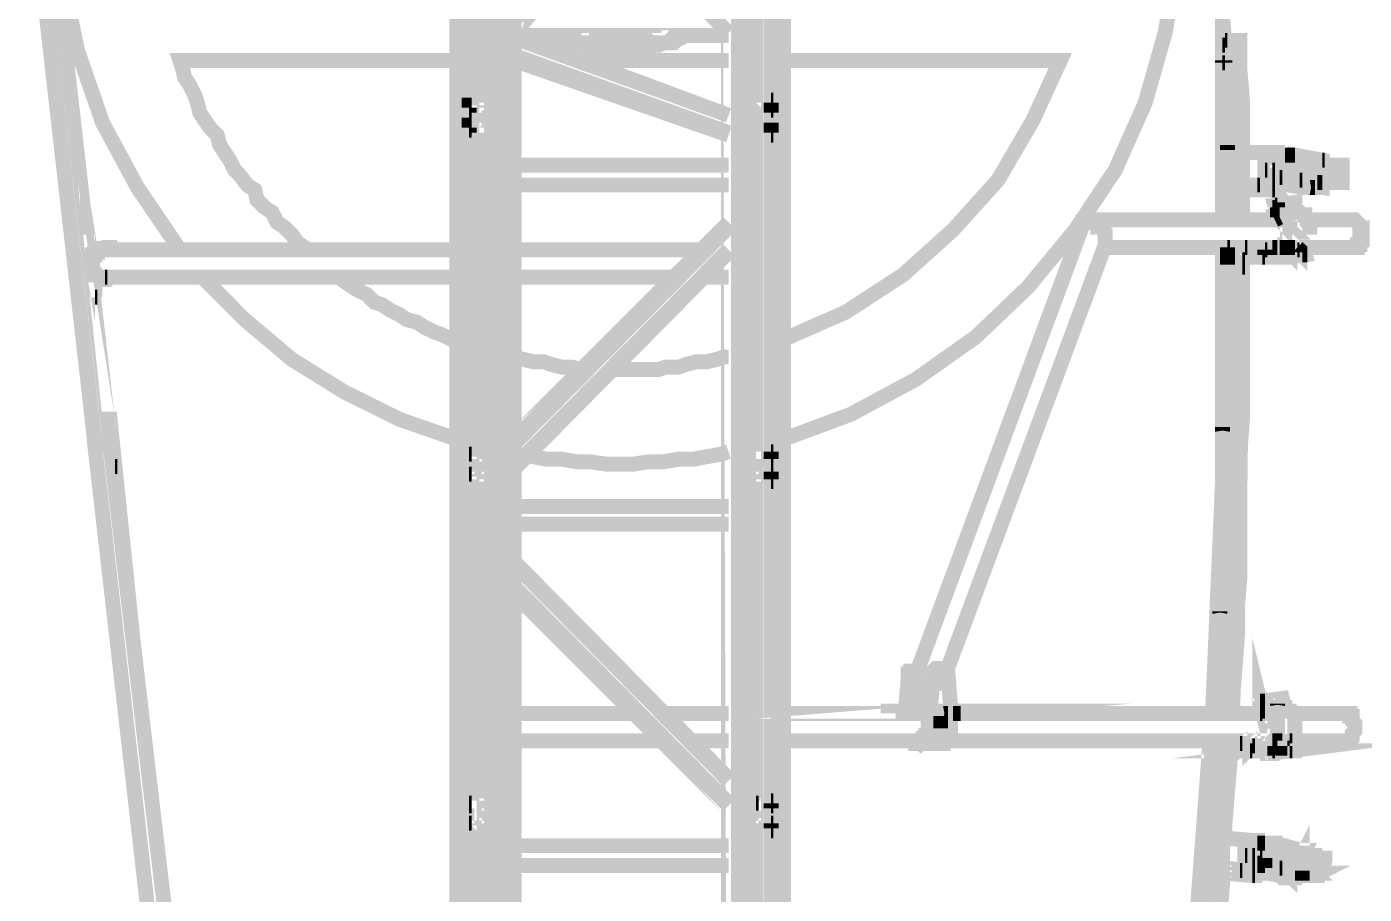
# Model space of a CAD drawing. Extents: x 0.1 to 11.6, y 0.3 to 16.2.
# Drawn here: x 3.844 to 4.738, y 11.471 to 12.051 of the extents above; entities that cross this region are included whole.
import ezdxf

# ---------------------------------------------------------------- set-up
doc = ezdxf.new("R2010")
doc.units = 0
doc.header["$MEASUREMENT"] = 0

msp = doc.modelspace()

# ---------------------------------------------------------------- linework, layer by layer
at = {"color": 0, "const_width": 0.01}
for points in [[(4.13167, 12.49), (4.13336, 12.49), (4.13336, 12.4883), (4.13336, 12.49), (4.13167, 12.49), (4.13167, 9.40831), (4.13336, 9.40831), (4.13336, 12.4883), (4.15332, 12.4717), (4.13336, 12.4883), (4.34668, 12.4883), (4.33003, 12.4717), (4.34668, 12.4883), (4.34831, 12.49), (4.34999, 12.49)], [(4.16, 12.465), (4.16, 12.4633), (4.16, 9.40831), (4.31999, 9.40831), (4.32167, 9.40831), (4.32335, 9.40831), (4.34668, 9.40831), (4.34831, 9.40831), (4.34999, 9.40831), (4.34999, 12.49), (4.34831, 12.49), (4.34668, 12.4883), (4.34668, 9.40831)], [(4.32335, 12.465), (4.32835, 12.47), (4.32335, 12.465), (4.31999, 12.465), (4.16, 12.465), (4.15831, 12.465), (4.15332, 12.47), (4.15831, 12.465), (4.15831, 9.40831), (4.13336, 9.40831)], [(4.31999, 9.40831), (4.31999, 12.4633), (4.16, 12.4633), (4.16, 9.41), (4.31999, 9.41), (4.31999, 12.4633), (4.31999, 12.465)], [(4.16, 12.4633), (4.16, 9.41)], [(4.16168, 12.4633), (4.16168, 9.41)], [(4.16835, 12.4633), (4.16835, 9.41)], [(4.16997, 12.4633), (4.16997, 9.41)], [(4.31999, 12.4633), (4.32167, 12.4633), (4.32167, 12.465), (4.32335, 12.465), (4.32335, 9.40831)], [(4.31999, 9.41), (4.31999, 12.4633)], [(4.31999, 9.41), (4.31999, 12.4633)], [(4.15001, 9.42333), (4.15001, 9.42503), (4.15001, 9.42665), (4.15001, 9.42833), (4.15001, 9.43001), (4.15001, 9.43164), (4.15001, 9.43332), (4.15001, 9.435), (4.15001, 12.445), (4.15001, 12.4467), (4.15001, 12.4483), (4.15001, 12.45), (4.15001, 12.4517), (4.15001, 12.4533), (4.15001, 12.455), (4.15001, 12.4567)], [(4.34169, 9.42333), (4.34169, 9.42503), (4.34169, 9.42665), (4.34169, 9.42833), (4.34169, 9.43001), (4.34169, 9.43164), (4.34169, 9.43332), (4.34169, 9.435), (4.34169, 12.445), (4.34169, 12.4467), (4.34169, 12.4483), (4.34169, 12.45), (4.34169, 12.4517), (4.34169, 12.4533), (4.34169, 12.455), (4.34169, 12.4567)], [(4.14165, 12.445), (4.14165, 9.435)], [(4.33165, 12.445), (4.33165, 9.435)], [(4.64333, 12.0384), (4.64333, 12.0367), (4.64333, 12.015), (4.64333, 11.995), (4.64333, 11.975), (4.64333, 11.9533), (4.64333, 11.9333), (4.64333, 11.9217), (4.64333, 11.9333), (4.64333, 11.955), (4.64333, 11.9767), (4.64333, 11.9967), (4.64333, 12.0167), (4.64333, 12.0384), (4.64333, 12.0167), (4.64333, 11.9967), (4.64333, 11.9767), (4.64333, 11.955), (4.64501, 11.9333), (4.64501, 11.9217), (4.64501, 11.935), (4.64333, 11.955), (4.64333, 11.9767), (4.64333, 11.9967), (4.64333, 12.0167), (4.64333, 12.0384), (4.64333, 12.0583), (4.64501, 12.0384), (4.64501, 12.0167), (4.64501, 11.9967), (4.64665, 11.9767), (4.64665, 11.9717), (4.64665, 11.955), (4.64665, 11.94)], [(4.34999, 11.775), (4.39501, 11.7917), (4.43832, 11.815), (4.47835, 11.8433), (4.51335, 11.8767), (4.54497, 11.915), (4.57167, 11.955), (4.59169, 12), (4.60499, 12.0467), (4.61333, 12.095)], [(3.86833, 12.0833), (3.87831, 12.035), (3.89501, 11.9867), (3.91835, 11.9434), (3.94667, 11.9017)], [(4.18332, 12.0633), (4.18332, 12.0617), (4.29833, 12.0617), (4.31332, 12.0467), (4.29833, 12.0617), (4.29833, 12.0633)], [(4.16997, 12.0433), (4.31332, 11.9916), (4.16997, 12.045), (4.31332, 12.045)], [(4.285, 12.045), (4.28331, 12.045), (4.28168, 12.0433), (4.27832, 12.0417), (4.27669, 12.04), (4.27333, 12.04), (4.27001, 12.04), (4.26665, 12.0384), (4.26335, 12.0384), (4.25999, 12.0367), (4.25667, 12.0367), (4.25331, 12.035), (4.25, 12.035), (4.24669, 12.035), (4.24501, 12.035), (4.24333, 12.035), (4.24001, 12.035), (4.23665, 12.035), (4.23335, 12.035), (4.23167, 12.035), (4.22835, 12.035), (4.22667, 12.0367), (4.22331, 12.0367), (4.22, 12.0367), (4.21832, 12.0384), (4.215, 12.0384), (4.21332, 12.04), (4.21001, 12.04), (4.20833, 12.04), (4.20503, 12.04), (4.20335, 12.0417), (4.19997, 12.0433), (4.19667, 12.045)], [(4.215, 12.045), (4.215, 12.0433), (4.215, 12.0417), (4.21669, 12.0417), (4.21832, 12.0417), (4.21832, 12.0433), (4.22, 12.0433), (4.22, 12.045)], [(4.26335, 12.045), (4.26167, 12.0433), (4.26335, 12.0433), (4.26335, 12.0417), (4.26497, 12.0417), (4.26665, 12.0417), (4.26665, 12.0433), (4.26665, 12.045)], [(4.64665, 11.9367), (4.64665, 11.935), (4.64665, 11.9217), (4.64665, 11.9383), (4.64665, 11.9583), (4.64665, 11.98), (4.64501, 12.0017), (4.64501, 12.0217), (4.64501, 12.0417), (4.64665, 12.0417), (4.64665, 12.0217), (4.64665, 12.0017), (4.64833, 11.98), (4.64833, 11.9583), (4.64833, 11.9383), (4.64833, 11.9217)], [(4.65668, 11.9217), (4.65668, 11.9383), (4.65668, 11.96), (4.65668, 11.98), (4.65668, 12.0017), (4.655, 12.0217), (4.655, 12.0417), (4.64501, 12.0417), (4.64501, 12.0217), (4.64501, 12.0017), (4.64665, 11.98), (4.64665, 11.9583), (4.64665, 11.9383), (4.64665, 11.9217), (4.64665, 11.9383), (4.64665, 11.9583), (4.64665, 11.98), (4.64501, 12.0017), (4.64501, 12.0217), (4.64501, 12.0417), (4.64501, 12.0384)], [(4.64501, 12.0417), (4.64665, 12.0417)], [(4.64333, 12.0384), (4.64501, 12.0384)], [(4.03168, 11.9017), (4.03, 11.9033), (4.02501, 11.9067), (4.02165, 11.9117), (4.01665, 11.9167), (4.01167, 11.92), (4.00836, 11.9267), (4.00331, 11.93), (3.99832, 11.935), (3.99669, 11.9417), (3.99164, 11.945), (3.98665, 11.9517), (3.98335, 11.955), (3.97999, 11.9616), (3.97667, 11.9667), (3.97331, 11.9717), (3.97168, 11.9783), (3.96669, 11.9833), (3.96332, 11.9883), (3.96001, 11.9933), (3.95833, 12), (3.95665, 12.005), (3.95335, 12.0117), (3.94997, 12.0167), (3.94835, 12.0233), (3.94667, 12.0283), (4.13167, 12.0283)], [(4.31332, 11.98), (4.16997, 12.0317)], [(4.16997, 12.03), (4.31332, 11.9783), (4.16997, 12.0283), (4.31332, 11.9783)], [(4.21001, 12.0283), (4.31332, 12.0283)], [(4.34999, 12.0283), (4.535, 12.0283), (4.51665, 11.9883), (4.49333, 11.9483), (4.46332, 11.915), (4.43001, 11.885), (4.39165, 11.86), (4.34999, 11.8417)], [(4.64333, 12.0267), (4.64333, 12.0283)], [(4.64333, 12.0267), (4.64501, 12.0267)], [(4.14165, 11.9783), (4.13997, 11.9783), (4.13997, 11.98), (4.13835, 11.98), (4.13835, 11.9817), (4.13835, 11.9983), (4.13835, 12), (4.13997, 12), (4.13997, 12.0017), (4.14165, 12.0017)], [(4.14165, 12), (4.13997, 12), (4.13997, 11.9983), (4.13997, 11.995), (4.13997, 11.9933), (4.14165, 11.9933)], [(4.14165, 11.9983), (4.13997, 11.9983), (4.13997, 11.9967)], [(4.15001, 11.9783), (4.15169, 11.9783), (4.15169, 11.98), (4.15332, 11.98), (4.15332, 11.9817), (4.15332, 11.9983), (4.15332, 12), (4.15169, 12), (4.15169, 12.0017), (4.15001, 12.0017)], [(4.15001, 11.9933), (4.15169, 11.9933), (4.15169, 11.995), (4.15169, 11.9983), (4.15169, 12), (4.15001, 12)], [(4.15001, 11.995), (4.15169, 11.995), (4.15169, 11.9967), (4.15169, 11.9983), (4.15001, 11.9983)], [(4.33165, 12.0017), (4.33003, 12.0017), (4.33003, 12), (4.32835, 12), (4.32835, 11.9983), (4.32835, 11.9817), (4.32835, 11.98), (4.33003, 11.98), (4.33003, 11.9783), (4.33165, 11.9783)], [(4.33165, 12), (4.33003, 11.9983), (4.33003, 11.995), (4.33165, 11.9933)], [(4.33165, 11.9983), (4.33003, 11.9967), (4.33003, 11.995), (4.33165, 11.995)], [(4.34169, 11.9783), (4.34332, 11.98), (4.345, 11.9817), (4.345, 11.9983), (4.34332, 12), (4.34169, 12.0017)], [(4.34169, 12.0017), (4.34332, 12.0017)], [(4.34169, 12), (4.34169, 11.9983), (4.34169, 11.995), (4.34169, 11.9933)], [(4.34169, 11.9967), (4.34169, 11.9983)], [(4.13997, 11.995), (4.14165, 11.995)], [(4.34169, 11.995), (4.34332, 11.995)], [(4.34169, 11.995), (4.34332, 11.995)], [(4.14165, 11.9867), (4.13997, 11.985), (4.13997, 11.9817), (4.13997, 11.98), (4.14165, 11.98)], [(4.14165, 11.985), (4.13997, 11.985), (4.13997, 11.9833)], [(4.13997, 11.9817), (4.14165, 11.9817)], [(4.15001, 11.98), (4.15169, 11.98), (4.15169, 11.9817), (4.15169, 11.985), (4.15001, 11.9867)], [(4.15001, 11.9817), (4.15169, 11.9817), (4.15169, 11.9833), (4.15169, 11.985), (4.15001, 11.985)], [(4.33165, 11.9867), (4.33165, 11.985), (4.33003, 11.985), (4.33003, 11.9817), (4.33165, 11.98)], [(4.33165, 11.985), (4.33165, 11.9833), (4.33003, 11.9833), (4.33003, 11.9817), (4.33165, 11.9817)], [(4.34169, 11.98), (4.34169, 11.9817), (4.34169, 11.985), (4.34169, 11.9867)], [(4.34169, 11.9833), (4.34169, 11.985)], [(4.34169, 11.9817), (4.34332, 11.9817)], [(4.34169, 11.9817), (4.34332, 11.9817)], [(4.34169, 11.9817), (4.34332, 11.9817)], [(4.34169, 11.9783), (4.34332, 11.9783)], [(4.64665, 11.9683), (4.64665, 11.97), (4.64665, 11.9717)], [(3.90001, 11.9017), (3.90001, 11.9033), (3.89833, 11.9033), (3.89665, 11.9033), (3.88835, 11.9017), (3.88667, 11.9017), (3.88667, 11.9033), (3.88499, 11.9134), (3.88499, 11.9117)], [(4.68164, 11.9567), (4.68332, 11.9567), (4.685, 11.9567), (4.685, 11.9583), (4.68668, 11.9583), (4.68832, 11.9583), (4.69, 11.9583), (4.69168, 11.9583), (4.69336, 11.9583), (4.69499, 11.9583), (4.69667, 11.9583), (4.69835, 11.9583), (4.69997, 11.9583), (4.70167, 11.9583), (4.70335, 11.9583), (4.70167, 11.9583), (4.69997, 11.9583), (4.69835, 11.9583), (4.69667, 11.9583), (4.69499, 11.9583), (4.69336, 11.9583), (4.69168, 11.9583), (4.69, 11.9583), (4.68832, 11.9583), (4.68668, 11.9583), (4.685, 11.9583), (4.68332, 11.9583), (4.68332, 11.9567), (4.68164, 11.9567), (4.68164, 11.95), (4.68164, 11.9517), (4.68164, 11.9616), (4.68001, 11.9616), (4.68001, 11.9633), (4.68001, 11.965), (4.68001, 11.9667), (4.67833, 11.9667), (4.67665, 11.9667), (4.65668, 11.9667)], [(4.68001, 11.9616), (4.685, 11.9616), (4.685, 11.965), (4.68001, 11.965)], [(4.685, 11.965), (4.68668, 11.965), (4.68832, 11.965), (4.69, 11.965), (4.69168, 11.965)], [(4.70833, 11.9583), (4.69168, 11.9616), (4.69, 11.9616), (4.68832, 11.9616), (4.68668, 11.9616), (4.685, 11.9616)], [(4.71001, 11.9616), (4.71001, 11.9583), (4.71001, 11.9616), (4.69168, 11.965), (4.69168, 11.9616)], [(4.71001, 11.9616), (4.71164, 11.9616)], [(4.31332, 11.9583), (4.16997, 11.9583)], [(4.67165, 11.955), (4.67333, 11.955)], [(4.67165, 11.955), (4.67165, 11.9533), (4.67333, 11.9533), (4.67503, 11.9533), (4.67665, 11.9533), (4.67665, 11.955)], [(4.67665, 11.955), (4.67833, 11.955)], [(4.69336, 11.9583), (4.68668, 11.96), (4.685, 11.96), (4.68332, 11.96), (4.68164, 11.96)], [(4.69336, 11.9483), (4.69499, 11.9483), (4.69667, 11.9483), (4.69835, 11.9483), (4.69997, 11.9483), (4.70167, 11.9483), (4.70335, 11.9483), (4.70503, 11.9483), (4.70665, 11.9483), (4.70833, 11.9483), (4.71001, 11.9483), (4.71164, 11.9483), (4.71332, 11.9483), (4.715, 11.9483), (4.71669, 11.9483), (4.71832, 11.9483), (4.72, 11.9483), (4.72168, 11.9483), (4.72331, 11.9483), (4.72331, 11.9467), (4.72168, 11.9467), (4.72331, 11.9467), (4.72331, 11.9483), (4.72331, 11.9567), (4.72331, 11.9583), (4.72168, 11.9583), (4.72, 11.9583), (4.71832, 11.9583), (4.71669, 11.9583), (4.715, 11.9583), (4.71332, 11.9583), (4.71164, 11.9583), (4.71001, 11.9583), (4.70833, 11.9583), (4.70665, 11.9583), (4.70503, 11.9583), (4.70335, 11.9583), (4.70503, 11.9583), (4.70665, 11.9583), (4.70833, 11.9583), (4.71001, 11.9583), (4.71164, 11.9583), (4.71332, 11.9583), (4.715, 11.9583), (4.71669, 11.9583), (4.71832, 11.9583), (4.72, 11.9583), (4.72168, 11.9583), (4.72331, 11.9583), (4.72331, 11.9567)], [(4.31332, 11.945), (4.16997, 11.945)], [(4.68164, 11.9517), (4.68164, 11.95), (4.68001, 11.95), (4.68001, 11.9483), (4.68001, 11.9467), (4.68001, 11.945), (4.67833, 11.945), (4.67665, 11.945), (4.65668, 11.945), (4.67665, 11.945), (4.67833, 11.945), (4.68001, 11.945), (4.68001, 11.9467), (4.68001, 11.9483), (4.68001, 11.95), (4.68164, 11.95)], [(4.66667, 11.945), (4.68332, 11.945), (4.685, 11.945), (4.68668, 11.945), (4.69667, 11.9434), (4.69835, 11.9434), (4.69997, 11.9434), (4.70167, 11.9434), (4.70335, 11.9434), (4.70503, 11.9434), (4.70665, 11.9434), (4.70833, 11.9434), (4.71001, 11.9434), (4.71001, 11.945), (4.71001, 11.9467), (4.69168, 11.95)], [(4.66667, 11.945), (4.66835, 11.945)], [(4.66667, 11.945), (4.66835, 11.945)], [(4.67665, 11.945), (4.67833, 11.945)], [(4.68001, 11.9467), (4.685, 11.9467), (4.685, 11.95), (4.68001, 11.95)], [(4.68164, 11.95), (4.68332, 11.95)], [(4.685, 11.95), (4.68668, 11.95), (4.68832, 11.95), (4.69, 11.95), (4.69168, 11.95), (4.69168, 11.9467)], [(4.685, 11.9467), (4.68668, 11.9467), (4.68832, 11.9467), (4.69, 11.9467), (4.69168, 11.9467), (4.71001, 11.9434), (4.71001, 11.9467), (4.71001, 11.9483)], [(4.69168, 11.9483), (4.69336, 11.9483), (4.69336, 11.95), (4.69499, 11.95), (4.69667, 11.95), (4.69835, 11.95), (4.69997, 11.95), (4.70167, 11.95), (4.70335, 11.95), (4.72331, 11.9483)], [(4.69499, 11.9483), (4.69667, 11.9483)], [(4.71669, 11.9467), (4.71832, 11.9467), (4.72, 11.9467), (4.71832, 11.9467), (4.71832, 11.9483), (4.71669, 11.9483), (4.715, 11.9483), (4.71332, 11.9483), (4.71164, 11.9483), (4.71001, 11.9483), (4.70833, 11.9483), (4.70665, 11.9483), (4.70503, 11.9483), (4.70335, 11.9483), (4.70167, 11.9483), (4.69997, 11.9483), (4.69835, 11.9483), (4.69667, 11.9483), (4.69499, 11.9483)], [(4.71001, 11.9467), (4.70833, 11.9467), (4.70665, 11.9467)], [(4.67665, 11.9417), (4.67833, 11.9417)], [(4.67665, 11.9217), (4.67833, 11.9217), (4.67833, 11.9233), (4.67833, 11.925), (4.67665, 11.93), (4.67833, 11.925), (4.68001, 11.925), (4.67833, 11.9316), (4.67665, 11.93)], [(4.56332, 11.9033), (4.68164, 11.9033), (4.68332, 11.8967), (4.685, 11.8967), (4.68668, 11.8967), (4.685, 11.9033), (4.685, 11.905), (4.68668, 11.905), (4.68668, 11.9067), (4.68832, 11.9067), (4.68832, 11.9083), (4.68832, 11.91), (4.68832, 11.9117), (4.68832, 11.9134), (4.69, 11.9134), (4.68832, 11.915), (4.68832, 11.9167), (4.68832, 11.9183), (4.68668, 11.92), (4.68668, 11.9217), (4.685, 11.9217), (4.685, 11.9233), (4.68332, 11.9233), (4.68164, 11.925), (4.68001, 11.925), (4.68001, 11.9267), (4.67833, 11.9316), (4.69168, 11.9333), (4.69168, 11.9283)], [(4.67665, 11.93), (4.67833, 11.93)], [(4.67833, 11.9316), (4.68001, 11.9316)], [(4.68001, 11.93), (4.68001, 11.9283), (4.68164, 11.9283)], [(4.69336, 11.9267), (4.69168, 11.9267), (4.69168, 11.9283), (4.68001, 11.9267)], [(4.68001, 11.9283), (4.68164, 11.9283)], [(4.70167, 11.9117), (4.70167, 11.9134), (4.70167, 11.915), (4.70167, 11.9167), (4.70167, 11.9183), (4.69997, 11.92), (4.69997, 11.9217), (4.69835, 11.9233), (4.69835, 11.925), (4.69667, 11.925), (4.69499, 11.9267), (4.69336, 11.9267), (4.68001, 11.925)], [(4.31332, 11.9183), (4.16997, 11.775)], [(4.31332, 11.9167), (4.16997, 11.7717)], [(4.45833, 11.6183), (4.565, 11.905), (4.565, 11.9067), (4.565, 11.9083), (4.565, 11.91), (4.565, 11.9117), (4.565, 11.9134), (4.56332, 11.915), (4.56332, 11.9167), (4.56168, 11.9167), (4.56, 11.9167), (4.56, 11.9183), (4.55832, 11.92), (4.55664, 11.92), (4.55501, 11.9217), (4.55333, 11.9217), (4.55165, 11.9217), (4.55165, 11.92), (4.55003, 11.92), (4.55003, 11.9183), (4.435, 11.6083)], [(4.55003, 11.9183), (4.55003, 11.92), (4.55165, 11.92), (4.55165, 11.9217), (4.55333, 11.9217), (4.55501, 11.9217), (4.55664, 11.92), (4.55832, 11.92), (4.56, 11.9183), (4.56, 11.9167), (4.56168, 11.9167), (4.56332, 11.9167), (4.56332, 11.915), (4.565, 11.9134), (4.565, 11.9117), (4.565, 11.91), (4.565, 11.9083), (4.565, 11.9067), (4.565, 11.905)], [(4.68332, 11.9217), (4.55501, 11.9217)], [(4.67503, 11.9217), (4.67665, 11.9233), (4.67833, 11.9233), (4.67833, 11.925)], [(4.67833, 11.9217), (4.68164, 11.9233)], [(4.68832, 11.915), (4.68832, 11.9167), (4.68668, 11.9167), (4.68668, 11.9183), (4.685, 11.92), (4.685, 11.9217), (4.68332, 11.9217), (4.68332, 11.9233), (4.68164, 11.9233), (4.68001, 11.9233), (4.68001, 11.925)], [(4.69667, 11.9033), (4.72999, 11.9033), (4.73167, 11.9033), (4.73335, 11.9033), (4.73335, 11.905), (4.73503, 11.905), (4.73503, 11.9067), (4.73503, 11.9083), (4.73665, 11.9083), (4.73665, 11.91), (4.73665, 11.9117), (4.73665, 11.9134), (4.73665, 11.915), (4.73665, 11.9167), (4.73503, 11.9167), (4.73503, 11.9183), (4.73335, 11.92), (4.73167, 11.9217), (4.72999, 11.9217), (4.69997, 11.9217)], [(3.88499, 11.9033), (3.88667, 11.9017), (3.88835, 11.9017), (3.89665, 11.9017)], [(4.13167, 11.9017), (3.89665, 11.9017), (3.89501, 11.9017), (3.89333, 11.9017), (3.89165, 11.9017), (3.89165, 11.9), (3.88997, 11.9), (3.88997, 11.8983), (3.88835, 11.8983), (3.88835, 11.8967), (3.88835, 11.895), (3.88667, 11.895), (3.88667, 11.8933), (3.88667, 11.8917), (3.88667, 11.89), (3.88835, 11.89), (3.88835, 11.8883), (3.88997, 11.8867), (3.88997, 11.885), (3.89165, 11.885), (3.89333, 11.8834), (3.89501, 11.8834), (3.89665, 11.8834)], [(3.89665, 11.9017), (3.89501, 11.9017), (3.89333, 11.9017), (3.89165, 11.9017), (3.89165, 11.9), (3.88997, 11.9), (3.88997, 11.8983), (3.88835, 11.8983), (3.88835, 11.8967), (3.88835, 11.895), (3.88667, 11.895), (3.88667, 11.8933), (3.88667, 11.8917), (3.88667, 11.89), (3.88835, 11.89), (3.88835, 11.8883), (3.88997, 11.8867), (3.88997, 11.885), (3.89165, 11.885), (3.89333, 11.8834), (3.89501, 11.8834), (3.89665, 11.8834), (4.13167, 11.8834)], [(4.29497, 11.9017), (4.16997, 11.9017)], [(4.31332, 11.9017), (4.16997, 11.7567)], [(4.31332, 11.9), (4.16997, 11.755)], [(4.64333, 11.8917), (4.64333, 11.9033), (4.64333, 11.7467), (4.63667, 11.5917), (4.64333, 11.7467), (4.64501, 11.9033), (4.64501, 11.8917)], [(4.64165, 11.5917), (4.64165, 11.605), (4.64333, 11.6267), (4.64333, 11.6483), (4.64333, 11.6683), (4.64333, 11.69), (4.64501, 11.71), (4.64501, 11.73), (4.64665, 11.7517), (4.64665, 11.7717), (4.64665, 11.7917), (4.64833, 11.815), (4.64833, 11.835), (4.64833, 11.855), (4.64833, 11.8767), (4.64833, 11.8967), (4.64833, 11.9033)], [(4.64665, 11.9033), (4.64833, 11.9033)], [(4.64665, 11.895), (4.64665, 11.8967), (4.64665, 11.9033)], [(4.64665, 11.9), (4.64665, 11.8917)], [(4.65668, 11.9033), (4.65668, 11.8967), (4.65668, 11.8767), (4.65668, 11.855), (4.65668, 11.835), (4.65668, 11.8133), (4.65668, 11.7917), (4.655, 11.7717), (4.655, 11.7517), (4.655, 11.73), (4.655, 11.71), (4.655, 11.69), (4.65332, 11.6683), (4.65332, 11.6467), (4.65169, 11.6267), (4.65001, 11.605), (4.65001, 11.5917), (4.65001, 11.6017), (4.65169, 11.6217), (4.65332, 11.6433), (4.65332, 11.6634), (4.655, 11.6833), (4.655, 11.705), (4.655, 11.725), (4.655, 11.7467), (4.655, 11.7667), (4.65668, 11.7884), (4.65668, 11.8083), (4.65668, 11.83), (4.65668, 11.85), (4.65668, 11.8717), (4.65668, 11.8917)], [(4.65831, 11.9033), (4.66, 11.9033)], [(4.65831, 11.9033), (4.66, 11.9033)], [(4.65831, 11.9033), (4.66, 11.9033)], [(4.65831, 11.9033), (4.66, 11.9033)], [(4.66667, 11.9033), (4.66667, 11.9017), (4.66667, 11.9033), (4.66499, 11.9033), (4.66499, 11.9017)], [(4.67333, 11.9), (4.67333, 11.9017), (4.67165, 11.9017), (4.66997, 11.9017), (4.66997, 11.9)], [(4.67165, 11.9), (4.67165, 11.9017), (4.67165, 11.9), (4.67165, 11.8983)], [(4.67165, 11.9017), (4.67333, 11.9017)], [(4.67165, 11.9017), (4.67333, 11.9017)], [(4.67665, 11.9033), (4.67833, 11.9033), (4.68001, 11.9033)], [(4.68332, 11.9033), (4.685, 11.8967), (4.68332, 11.9033), (4.68164, 11.9033)], [(4.68164, 11.9033), (4.68332, 11.9033)], [(4.68332, 11.9033), (4.685, 11.9033)], [(4.69168, 11.9033), (4.685, 11.9033)], [(4.68832, 11.9017), (4.68832, 11.9), (4.68668, 11.9017)], [(4.68668, 11.8967), (4.69835, 11.8983), (4.69667, 11.9033)], [(4.69336, 11.9033), (4.69499, 11.9017), (4.69499, 11.9)], [(4.69336, 11.9017), (4.69499, 11.9017)], [(4.65001, 11.5917), (4.655, 11.7433), (4.65668, 11.895)], [(4.655, 11.5917), (4.65001, 11.5917), (4.65001, 11.6017), (4.65169, 11.6217), (4.65332, 11.6433), (4.65332, 11.6634), (4.655, 11.6833), (4.655, 11.705), (4.655, 11.725), (4.655, 11.7467), (4.655, 11.7667), (4.65668, 11.7884), (4.65668, 11.8083), (4.65668, 11.83), (4.65668, 11.85), (4.65668, 11.87), (4.65668, 11.89)], [(4.65668, 11.895), (4.65831, 11.895)], [(4.65668, 11.89), (4.65831, 11.89)], [(4.66997, 11.8967), (4.67165, 11.8967)], [(4.68332, 11.8967), (4.69667, 11.8983), (4.685, 11.8967), (4.69835, 11.8983)], [(4.69667, 11.8983), (4.69835, 11.8983)], [(4.69667, 11.8983), (4.69835, 11.8983)], [(4.69835, 11.8983), (4.69997, 11.8983)], [(3.89665, 11.8834), (3.88997, 11.8817), (3.88835, 11.8817), (3.88835, 11.88)], [(3.88997, 11.87), (3.88997, 11.88), (3.88997, 11.8817), (3.89665, 11.8817), (3.89833, 11.8817), (3.90001, 11.8834)], [(3.89665, 11.8834), (3.89833, 11.8834)], [(3.96164, 11.8834), (3.99001, 11.855), (4.02165, 11.8283), (4.05664, 11.8066), (4.09332, 11.7884), (4.13167, 11.775)], [(4.05501, 11.8834), (4.05501, 11.8817), (4.06, 11.8783), (4.065, 11.875), (4.07167, 11.8717), (4.07667, 11.8666), (4.08165, 11.865), (4.08664, 11.8617), (4.09332, 11.8583), (4.09831, 11.855), (4.10499, 11.8533), (4.11003, 11.85), (4.11664, 11.8467), (4.12169, 11.845), (4.12831, 11.8417), (4.13167, 11.8417)], [(4.16997, 11.8834), (4.27501, 11.8834)], [(4.29665, 11.8834), (4.31332, 11.8834)], [(3.88997, 11.87), (3.89165, 11.87)], [(4.16997, 11.83), (4.17665, 11.8283), (4.18332, 11.8267), (4.19, 11.8267), (4.19499, 11.825), (4.20167, 11.8233), (4.20833, 11.8233), (4.215, 11.8217)], [(4.23335, 11.8217), (4.24164, 11.8217), (4.24669, 11.8217), (4.25331, 11.8217), (4.25999, 11.8217), (4.26665, 11.8217), (4.27165, 11.8233), (4.28, 11.8233), (4.285, 11.825), (4.29167, 11.8267), (4.29833, 11.8267), (4.30501, 11.8283), (4.31, 11.83), (4.31332, 11.83)], [(4.14165, 11.7667), (4.13997, 11.7667), (4.13835, 11.7667), (4.13835, 11.765), (4.13835, 11.7483), (4.13835, 11.7467), (4.13997, 11.7467), (4.14165, 11.7467)], [(4.14165, 11.7667), (4.13997, 11.7667), (4.13997, 11.765), (4.13997, 11.7633), (4.13997, 11.7617), (4.14165, 11.7617), (4.13997, 11.7617), (4.13997, 11.7633)], [(4.13997, 11.765), (4.14165, 11.765)], [(4.14165, 11.765), (4.13997, 11.765)], [(4.15001, 11.7467), (4.15169, 11.7467), (4.15332, 11.7467), (4.15332, 11.7483), (4.15332, 11.765), (4.15332, 11.7667), (4.15169, 11.7667), (4.15001, 11.7667)], [(4.15001, 11.765), (4.15169, 11.765), (4.15169, 11.7633), (4.15169, 11.7617), (4.15001, 11.7617), (4.15169, 11.7617), (4.15169, 11.7633), (4.15169, 11.765), (4.15169, 11.7667), (4.15001, 11.7667)], [(4.17833, 11.765), (4.18332, 11.7633), (4.19168, 11.7617), (4.20167, 11.7617), (4.21164, 11.76), (4.22, 11.76), (4.23167, 11.7584), (4.24164, 11.7584), (4.25, 11.7584), (4.25999, 11.76), (4.27001, 11.76), (4.28, 11.7617), (4.28999, 11.7617), (4.29833, 11.7633), (4.30832, 11.765), (4.31332, 11.7667)], [(4.33165, 11.7667), (4.33003, 11.7667), (4.33003, 11.765), (4.33003, 11.7633), (4.33003, 11.7617), (4.33165, 11.7617), (4.33003, 11.7633), (4.33003, 11.765), (4.33165, 11.765)], [(4.33165, 11.7667), (4.33003, 11.7667), (4.32835, 11.7667), (4.32835, 11.765), (4.32835, 11.7483), (4.32835, 11.7467), (4.33003, 11.7467), (4.33165, 11.7467)], [(4.34169, 11.7467), (4.34332, 11.7467), (4.34332, 11.7483), (4.345, 11.7483), (4.345, 11.765), (4.345, 11.7667), (4.34332, 11.7667), (4.34169, 11.7667)], [(4.34169, 11.7667), (4.34169, 11.765), (4.34169, 11.7633), (4.34169, 11.7617), (4.34169, 11.7633)], [(4.34169, 11.7667), (4.34332, 11.7667)], [(4.34169, 11.765), (4.34332, 11.765)], [(3.90332, 11.7567), (3.905, 11.7567)], [(4.34169, 11.7617), (4.34332, 11.7617)], [(4.14165, 11.7533), (4.13997, 11.7533), (4.13997, 11.7517), (4.13997, 11.75), (4.13997, 11.7483), (4.14165, 11.7483), (4.13997, 11.7483), (4.13997, 11.75)], [(4.13997, 11.7517), (4.14165, 11.7517)], [(4.14165, 11.7517), (4.13997, 11.7517)], [(4.15001, 11.7517), (4.15169, 11.7517), (4.15169, 11.75), (4.15169, 11.7483), (4.15001, 11.7483), (4.15169, 11.7483), (4.15169, 11.75), (4.15169, 11.7517), (4.15169, 11.7533), (4.15001, 11.7533)], [(4.33165, 11.7533), (4.33003, 11.7533), (4.33003, 11.7517), (4.33003, 11.75), (4.33003, 11.7483), (4.33165, 11.7483), (4.33003, 11.7483), (4.33003, 11.75), (4.33003, 11.7517), (4.33165, 11.7517)], [(4.34169, 11.75), (4.34169, 11.7483), (4.34169, 11.75), (4.34169, 11.7517), (4.34169, 11.7533)], [(4.34169, 11.7517), (4.34332, 11.7517)], [(4.34169, 11.7483), (4.34332, 11.7483)], [(4.34169, 11.7467), (4.34332, 11.7467)], [(4.31332, 11.73), (4.16997, 11.73)], [(4.31332, 11.7183), (4.16997, 11.7183)], [(4.16997, 11.6934), (4.31332, 11.5483)], [(4.16997, 11.6917), (4.31332, 11.5467)], [(4.16997, 11.6767), (4.31332, 11.5317)], [(4.16997, 11.6733), (4.31332, 11.53)], [(4.66667, 11.5917), (4.66835, 11.5933), (4.66835, 11.6), (4.66997, 11.5933), (4.66835, 11.5917), (4.67503, 11.5917), (4.46832, 11.5917)], [(4.43164, 11.5967), (4.435, 11.615), (4.435, 11.6166), (4.435, 11.6183), (4.43668, 11.6183), (4.43668, 11.62), (4.43832, 11.62), (4.44, 11.6217), (4.43832, 11.62), (4.43668, 11.62), (4.435, 11.62), (4.435, 11.6183), (4.43332, 11.6183), (4.43332, 11.6166), (4.43332, 11.615)], [(4.45503, 11.6217), (4.45335, 11.6217), (4.45167, 11.6217), (4.44997, 11.62), (4.44997, 11.6183), (4.44835, 11.6183), (4.44835, 11.6166), (4.44997, 11.6166)], [(4.46164, 11.5933), (4.46164, 11.5967), (4.46001, 11.6166), (4.45833, 11.6166), (4.45833, 11.6183), (4.45833, 11.62), (4.45665, 11.62), (4.45665, 11.6217), (4.45503, 11.6217), (4.45335, 11.6217), (4.45167, 11.62), (4.44997, 11.6183), (4.44997, 11.6166), (4.44835, 11.5967)], [(4.435, 11.615), (4.43332, 11.615), (4.43164, 11.595)], [(4.44835, 11.6166), (4.44667, 11.5967)], [(4.45335, 11.6183), (4.45503, 11.6183), (4.45503, 11.6166), (4.45503, 11.615), (4.45503, 11.6133), (4.45503, 11.6117), (4.45335, 11.6117)], [(4.44667, 11.6), (4.44667, 11.6017), (4.44499, 11.6017), (4.44336, 11.6017), (4.44336, 11.6033), (4.44168, 11.6033), (4.44, 11.605), (4.43832, 11.605), (4.43668, 11.605), (4.435, 11.605), (4.435, 11.6067), (4.435, 11.6083), (4.435, 11.61), (4.43668, 11.61), (4.43832, 11.61), (4.44, 11.61), (4.44168, 11.61), (4.44336, 11.61), (4.44499, 11.6083), (4.44667, 11.6083)], [(4.44667, 11.6017), (4.44499, 11.6017), (4.44499, 11.6033), (4.44336, 11.6033), (4.44168, 11.6033), (4.44168, 11.605), (4.44, 11.605), (4.43832, 11.605), (4.43668, 11.605), (4.43668, 11.6067), (4.435, 11.6067), (4.435, 11.6083), (4.435, 11.61), (4.43668, 11.61), (4.43832, 11.61), (4.44, 11.61), (4.44168, 11.61), (4.44336, 11.61), (4.44336, 11.6083), (4.44499, 11.6083), (4.44667, 11.6083), (4.44667, 11.6067)], [(4.45833, 11.5933), (4.44835, 11.5933), (4.44835, 11.5967), (4.44667, 11.5967), (4.44667, 11.5933), (4.43164, 11.5933), (4.43164, 11.5967), (4.43164, 11.595), (4.43164, 11.5933), (4.41997, 11.5933), (4.41997, 11.5917)], [(4.66835, 11.6), (4.66997, 11.6)], [(4.66835, 11.6), (4.66997, 11.6), (4.66997, 11.5933), (4.67165, 11.5933), (4.67333, 11.5933), (4.67503, 11.5917), (4.67665, 11.5917), (4.67665, 11.59), (4.67833, 11.59), (4.67833, 11.5883), (4.67833, 11.5866), (4.68001, 11.5866), (4.68001, 11.585), (4.68001, 11.5833), (4.68001, 11.5817)], [(4.67503, 11.5733), (4.67503, 11.5717), (4.67665, 11.5667), (4.67503, 11.5717), (4.67665, 11.5733), (4.67833, 11.5733), (4.67833, 11.575), (4.68001, 11.5767), (4.68001, 11.5783), (4.68001, 11.58), (4.68001, 11.5817), (4.68001, 11.5833), (4.68001, 11.585), (4.68001, 11.5866), (4.68001, 11.5883), (4.67833, 11.59), (4.67833, 11.5917), (4.67665, 11.5917), (4.67665, 11.5933), (4.67503, 11.5933), (4.67333, 11.5933), (4.67165, 11.5933), (4.66997, 11.6), (4.68332, 11.6017), (4.685, 11.595)], [(4.66997, 11.6), (4.67165, 11.6)], [(4.685, 11.5933), (4.685, 11.595), (4.67165, 11.5933)], [(4.25, 11.5917), (4.16997, 11.5917)], [(4.31332, 11.5917), (4.27001, 11.5917)], [(4.43832, 11.5917), (4.45833, 11.5933), (4.44835, 11.5933), (4.44835, 11.5917), (4.44667, 11.5917), (4.44667, 11.59), (4.44667, 11.5817), (4.44667, 11.58), (4.44667, 11.5783), (4.44667, 11.5767), (4.44499, 11.5767), (4.44499, 11.575), (4.44336, 11.575), (4.44336, 11.5733), (4.44168, 11.5717), (4.44, 11.5733)], [(4.45665, 11.59), (4.45665, 11.5917), (4.46669, 11.5917), (4.46669, 11.5933), (4.465, 11.5933), (4.45833, 11.5933), (4.45833, 11.5917), (4.44835, 11.5917), (4.34999, 11.5917)], [(4.43832, 11.5733), (4.43832, 11.5717), (4.44, 11.5717), (4.44168, 11.5717), (4.44336, 11.5717), (4.44336, 11.5733), (4.44499, 11.5733), (4.44499, 11.575), (4.44667, 11.575), (4.44667, 11.5767), (4.44667, 11.5783), (4.44835, 11.58), (4.44835, 11.5817), (4.44835, 11.59), (4.44835, 11.5917), (4.45503, 11.5917), (4.45503, 11.59), (4.45503, 11.5817), (4.45503, 11.58), (4.45503, 11.5783), (4.45335, 11.5767), (4.45335, 11.575), (4.45167, 11.575), (4.45167, 11.5733), (4.44997, 11.5733)], [(4.44168, 11.5717), (4.44667, 11.5717), (4.44835, 11.5717), (4.44997, 11.5717), (4.45167, 11.5733), (4.45335, 11.5733), (4.45335, 11.575), (4.45503, 11.5767), (4.45503, 11.5783), (4.45503, 11.58), (4.45665, 11.58), (4.45665, 11.5817), (4.45665, 11.59), (4.46001, 11.59), (4.46164, 11.5917)], [(4.44835, 11.59), (4.45503, 11.59), (4.45503, 11.5917), (4.465, 11.5917)], [(4.45503, 11.5817), (4.45503, 11.59)], [(4.45665, 11.5917), (4.46164, 11.5917), (4.47168, 11.5917)], [(4.45833, 11.5917), (4.465, 11.5917), (4.465, 11.5933)], [(4.47331, 11.5933), (4.45833, 11.5933), (4.47331, 11.5933), (4.47168, 11.5933)], [(4.46164, 11.5817), (4.46001, 11.59)], [(4.46669, 11.5917), (4.47168, 11.5917), (4.47168, 11.5933), (4.46669, 11.5933)], [(4.66835, 11.5917), (4.66997, 11.5917)], [(4.66997, 11.5933), (4.67165, 11.5933)], [(4.69168, 11.5767), (4.69168, 11.5783), (4.69168, 11.58), (4.69168, 11.5817), (4.69168, 11.5833), (4.69168, 11.585), (4.69168, 11.5866), (4.69168, 11.5883), (4.69168, 11.59), (4.69168, 11.5917), (4.69, 11.5933), (4.68832, 11.5933), (4.68668, 11.5933), (4.685, 11.5933), (4.67333, 11.5933)], [(4.67333, 11.5717), (4.67503, 11.5717), (4.68832, 11.5733), (4.72499, 11.5733), (4.72667, 11.5733), (4.72835, 11.5733), (4.72999, 11.575), (4.72999, 11.5767), (4.72999, 11.5783), (4.73167, 11.58), (4.73167, 11.5817), (4.73167, 11.5833), (4.73167, 11.585), (4.72999, 11.5866), (4.72999, 11.5883), (4.72999, 11.59), (4.72835, 11.59), (4.72835, 11.5917), (4.72667, 11.5917), (4.72499, 11.5917), (4.69168, 11.5917)], [(4.44835, 11.5817), (4.45503, 11.5817), (4.45503, 11.58), (4.45335, 11.58), (4.45335, 11.5783), (4.45335, 11.5767), (4.45167, 11.575), (4.45167, 11.5733), (4.44997, 11.5733), (4.44835, 11.5717), (4.44667, 11.5717)], [(4.44835, 11.5717), (4.45503, 11.5717), (4.45665, 11.5717), (4.45665, 11.5733), (4.45833, 11.5733), (4.45833, 11.575), (4.46001, 11.5767), (4.46001, 11.5783), (4.46001, 11.58), (4.46164, 11.58), (4.46164, 11.5817), (4.45665, 11.5817)], [(4.16997, 11.5733), (4.26833, 11.5733)], [(4.28836, 11.5733), (4.31332, 11.5733)], [(4.34999, 11.5733), (4.44168, 11.5733)], [(4.45665, 11.5733), (4.67333, 11.5733), (4.67333, 11.5717), (4.67503, 11.565), (4.67333, 11.565), (4.67333, 11.57), (4.67333, 11.5717), (4.67165, 11.5717), (4.66997, 11.5717), (4.66997, 11.5733), (4.66997, 11.5717), (4.66835, 11.5717), (4.66667, 11.5717), (4.66667, 11.5733)], [(4.63667, 11.5733), (4.62831, 11.44), (4.61501, 11.3083), (4.59999, 11.175), (4.62001, 11.3733), (4.63499, 11.5733)], [(4.62999, 11.4616), (4.63167, 11.4817), (4.63336, 11.5033), (4.63499, 11.5233), (4.63667, 11.5433), (4.63835, 11.565), (4.63835, 11.5733), (4.63835, 11.565), (4.63667, 11.5433), (4.63499, 11.5233), (4.63336, 11.5033), (4.63167, 11.4817), (4.62999, 11.4616)], [(4.63997, 11.5733), (4.63997, 11.565), (4.63835, 11.5433), (4.63667, 11.5233), (4.63499, 11.5033), (4.63336, 11.4817), (4.63167, 11.4616)], [(4.66499, 11.5684), (4.66499, 11.57), (4.66336, 11.57), (4.66168, 11.57), (4.66168, 11.5684), (4.66336, 11.57), (4.66168, 11.5684), (4.66336, 11.5684)], [(4.65668, 11.57), (4.65668, 11.5717), (4.655, 11.5717), (4.655, 11.57)], [(4.65668, 11.5717), (4.655, 11.5717)], [(4.66168, 11.5667), (4.66336, 11.5667), (4.66499, 11.5667), (4.66667, 11.5667), (4.66667, 11.5684), (4.66835, 11.5684), (4.66997, 11.5684), (4.66997, 11.57), (4.67165, 11.57), (4.67165, 11.5717)], [(4.66168, 11.5667), (4.66336, 11.5667), (4.66499, 11.5667), (4.66667, 11.5667), (4.66667, 11.5684), (4.66835, 11.5684), (4.66997, 11.5684), (4.66997, 11.57), (4.67165, 11.57), (4.67165, 11.5717)], [(4.66336, 11.57), (4.66499, 11.57)], [(4.66336, 11.57), (4.66499, 11.57)], [(4.69, 11.5667), (4.68832, 11.5667), (4.67665, 11.5667), (4.69, 11.5667), (4.68832, 11.5733)], [(4.68332, 11.5733), (4.67665, 11.5733)], [(4.67833, 11.57), (4.67833, 11.5684), (4.68001, 11.5684)], [(4.67833, 11.5684), (4.68001, 11.5684)], [(4.68832, 11.5733), (4.69, 11.5733)], [(4.67333, 11.565), (4.68668, 11.5667), (4.68832, 11.5667), (4.67503, 11.565)], [(4.66168, 11.5667), (4.64833, 11.5667)], [(4.66168, 11.5667), (4.64833, 11.5667)], [(4.66168, 11.5667), (4.66336, 11.5667)], [(4.67665, 11.5667), (4.67833, 11.5667)], [(4.68832, 11.5667), (4.69, 11.5667)], [(4.14165, 11.5133), (4.13997, 11.5133), (4.13835, 11.5133), (4.13835, 11.515), (4.13835, 11.5317), (4.13835, 11.5333), (4.13997, 11.5333), (4.14165, 11.5333)], [(4.15001, 11.5133), (4.15169, 11.5133), (4.15332, 11.5133), (4.15332, 11.515), (4.15332, 11.5317), (4.15332, 11.5333), (4.15169, 11.5333), (4.15001, 11.5333)], [(4.33165, 11.5133), (4.33003, 11.5133), (4.32835, 11.5133), (4.32835, 11.515), (4.32835, 11.5317), (4.32835, 11.5333), (4.33003, 11.5333), (4.33165, 11.5333)], [(4.34169, 11.5133), (4.34332, 11.5133), (4.34332, 11.515), (4.345, 11.515), (4.345, 11.5317), (4.34332, 11.5317), (4.34332, 11.5333), (4.34169, 11.5333)], [(4.34169, 11.5333), (4.34332, 11.5333)], [(4.14165, 11.5317), (4.13997, 11.5317), (4.13997, 11.53), (4.13997, 11.5283), (4.14165, 11.5283)], [(4.13997, 11.5317), (4.14165, 11.5317)], [(4.14165, 11.5317), (4.13997, 11.5317)], [(4.13997, 11.53), (4.14165, 11.53)], [(4.15001, 11.5317), (4.15169, 11.5317), (4.15169, 11.53), (4.15169, 11.5283), (4.15001, 11.5283)], [(4.15001, 11.53), (4.15169, 11.53), (4.15169, 11.5317), (4.15001, 11.5317)], [(4.33165, 11.5317), (4.33003, 11.5317), (4.33003, 11.53), (4.33165, 11.53), (4.33003, 11.5317)], [(4.33165, 11.5317), (4.33003, 11.5317), (4.33003, 11.53), (4.33003, 11.5283), (4.33165, 11.5283)], [(4.33165, 11.5317), (4.33333, 11.5317)], [(4.34169, 11.5317), (4.34169, 11.53), (4.34169, 11.5283)], [(4.34169, 11.5317), (4.34332, 11.5317)], [(4.34169, 11.53), (4.34332, 11.53)], [(4.34169, 11.53), (4.34332, 11.53)], [(4.13997, 11.5167), (4.13997, 11.515), (4.14165, 11.5167)], [(4.14165, 11.5183), (4.13997, 11.5183), (4.13997, 11.5167), (4.13997, 11.515), (4.14165, 11.515)], [(4.13997, 11.5183), (4.14165, 11.5183)], [(4.14165, 11.5183), (4.13997, 11.5183)], [(4.15001, 11.515), (4.15169, 11.515), (4.15169, 11.5167), (4.15169, 11.5183), (4.15001, 11.5183)], [(4.15001, 11.5167), (4.15169, 11.5167), (4.15169, 11.5183), (4.15001, 11.5183)], [(4.33165, 11.5183), (4.33003, 11.5183), (4.33003, 11.5167), (4.33003, 11.515), (4.33165, 11.515)], [(4.33165, 11.5183), (4.33003, 11.5183), (4.33003, 11.5167), (4.33165, 11.5167)], [(4.34169, 11.515), (4.34169, 11.5167), (4.34169, 11.515), (4.34169, 11.5167), (4.34169, 11.5183)], [(4.34169, 11.5183), (4.34332, 11.5183)], [(4.34169, 11.5133), (4.34332, 11.5133)], [(4.68001, 11.4983), (4.67503, 11.5), (4.67333, 11.5), (4.67165, 11.5), (4.66997, 11.5), (4.66835, 11.5017), (4.66835, 11.5033), (4.66835, 11.505), (4.66667, 11.505), (4.66667, 11.5067), (4.66499, 11.5067), (4.64333, 11.5084)], [(4.69667, 11.5), (4.69667, 11.4967), (4.69835, 11.5), (4.69667, 11.5), (4.67833, 11.505)], [(4.31332, 11.5033), (4.16997, 11.5033)], [(4.65831, 11.4967), (4.66, 11.4967)], [(4.65831, 11.4967), (4.65831, 11.495), (4.66, 11.495), (4.66, 11.4933), (4.66168, 11.4933), (4.66336, 11.495), (4.66336, 11.4967)], [(4.66336, 11.4967), (4.66499, 11.4967)], [(4.67165, 11.505), (4.66667, 11.505)], [(4.69667, 11.4983), (4.67833, 11.5017), (4.67665, 11.5017), (4.67665, 11.5033), (4.67503, 11.5033), (4.67333, 11.5033), (4.67165, 11.5033), (4.66835, 11.5033)], [(4.66835, 11.5017), (4.66997, 11.5017)], [(4.66835, 11.5017), (4.66997, 11.5017)], [(4.66835, 11.5017), (4.66997, 11.5017)], [(4.66835, 11.5), (4.66997, 11.5)], [(4.66835, 11.5), (4.66997, 11.5)], [(4.66835, 11.5), (4.66997, 11.5)], [(4.66835, 11.5), (4.66997, 11.5)], [(4.68001, 11.4883), (4.68164, 11.4883), (4.68332, 11.4883), (4.685, 11.4883), (4.68668, 11.4883), (4.68832, 11.4883), (4.69, 11.4883), (4.69168, 11.4883), (4.69336, 11.4867), (4.69499, 11.4867), (4.69667, 11.4867), (4.69835, 11.4867), (4.69997, 11.4867), (4.70167, 11.4867), (4.70335, 11.4867), (4.70503, 11.4867), (4.70503, 11.485), (4.70665, 11.485), (4.70833, 11.485), (4.70665, 11.485), (4.70665, 11.4833), (4.70503, 11.4833), (4.70335, 11.4833), (4.70167, 11.4833), (4.69997, 11.4833), (4.69835, 11.4833), (4.69667, 11.4833), (4.69835, 11.4833), (4.69997, 11.4833), (4.70167, 11.4833), (4.70335, 11.4833), (4.70503, 11.4833), (4.70665, 11.4833), (4.70833, 11.4833), (4.71001, 11.485), (4.71164, 11.4933), (4.71164, 11.495), (4.71001, 11.495), (4.70833, 11.495), (4.70665, 11.4967), (4.70503, 11.4967), (4.70335, 11.4967), (4.70167, 11.4967), (4.69997, 11.4967), (4.69835, 11.4967), (4.69667, 11.4967), (4.69667, 11.4983), (4.69499, 11.4983), (4.69336, 11.4983), (4.69168, 11.4983), (4.69, 11.4983), (4.68832, 11.4983), (4.68668, 11.4983), (4.685, 11.4983), (4.68332, 11.4983), (4.68164, 11.4983), (4.68001, 11.4983), (4.67833, 11.4983), (4.67665, 11.4983), (4.67503, 11.4983), (4.67333, 11.4983), (4.67165, 11.4983), (4.66997, 11.4983), (4.66835, 11.4983), (4.66835, 11.4967), (4.66835, 11.49)], [(4.71164, 11.4933), (4.71164, 11.495), (4.71001, 11.495), (4.70833, 11.495), (4.70665, 11.495), (4.70503, 11.495), (4.70503, 11.4967), (4.70335, 11.4967), (4.70167, 11.4967), (4.69997, 11.4967), (4.69835, 11.4967), (4.69667, 11.4967), (4.69499, 11.4967), (4.69336, 11.4967), (4.69168, 11.4967), (4.69168, 11.4983), (4.69, 11.4983), (4.68832, 11.4983), (4.68668, 11.4983), (4.685, 11.4983), (4.68332, 11.4983), (4.68164, 11.4983), (4.68001, 11.4983), (4.67833, 11.4983), (4.67665, 11.4983), (4.67503, 11.4983), (4.67333, 11.4983), (4.67165, 11.4983), (4.66997, 11.4983), (4.66835, 11.4983), (4.66835, 11.4967)], [(4.67165, 11.5033), (4.67165, 11.505), (4.67333, 11.505), (4.67503, 11.505), (4.67665, 11.505), (4.67833, 11.505), (4.67833, 11.5017)], [(4.31332, 11.49), (4.16997, 11.49)], [(4.655, 11.4867), (4.66835, 11.485), (4.66997, 11.485), (4.67165, 11.485), (4.67333, 11.485), (4.68164, 11.4833), (4.68332, 11.4817), (4.685, 11.4817), (4.68668, 11.4817), (4.68832, 11.4817), (4.69, 11.4817), (4.69168, 11.4817), (4.69336, 11.4817), (4.69499, 11.4817), (4.69667, 11.4817), (4.69499, 11.4817), (4.67665, 11.4867), (4.67665, 11.49), (4.69499, 11.485)], [(4.66667, 11.4916), (4.66835, 11.4916)], [(4.67165, 11.49), (4.66667, 11.49)], [(4.67665, 11.4867), (4.67503, 11.4867), (4.67333, 11.4867), (4.67333, 11.4883), (4.67165, 11.4883), (4.66667, 11.4883)], [(4.67165, 11.4883), (4.67165, 11.49), (4.67333, 11.49), (4.67503, 11.49), (4.67665, 11.49)], [(4.67833, 11.4883), (4.68001, 11.4883), (4.68164, 11.4883), (4.68332, 11.4883), (4.685, 11.4883), (4.68668, 11.4883), (4.68832, 11.4883), (4.69, 11.4883)], [(4.70665, 11.4833), (4.70833, 11.4833), (4.71001, 11.485), (4.70833, 11.485), (4.70665, 11.485), (4.70503, 11.4867), (4.70335, 11.4867), (4.70167, 11.4867), (4.69997, 11.4867), (4.69835, 11.4867), (4.69667, 11.4867), (4.69499, 11.4867), (4.69336, 11.4883), (4.69168, 11.4883), (4.69, 11.4883), (4.68832, 11.4883), (4.68668, 11.4883), (4.685, 11.4883), (4.68332, 11.4883), (4.68164, 11.4883), (4.68001, 11.4883), (4.68164, 11.4883), (4.68332, 11.4883), (4.685, 11.4883), (4.68668, 11.4883), (4.68832, 11.4883), (4.69, 11.4883), (4.69168, 11.4883), (4.69336, 11.4883), (4.69499, 11.4883), (4.69667, 11.4883), (4.69835, 11.4883), (4.69997, 11.4867), (4.70167, 11.4867), (4.70335, 11.4867), (4.70503, 11.4867), (4.70665, 11.4867), (4.70833, 11.4867), (4.70833, 11.485), (4.71001, 11.485)], [(4.68164, 11.4883), (4.68332, 11.4883)], [(4.69667, 11.4833), (4.69835, 11.4833), (4.69997, 11.4833), (4.70167, 11.4833), (4.70335, 11.4833), (4.70335, 11.485), (4.70503, 11.485), (4.70335, 11.4867), (4.70167, 11.4867), (4.69997, 11.4867), (4.69835, 11.4867), (4.69667, 11.4867), (4.69499, 11.4867), (4.69336, 11.4867), (4.69168, 11.4867), (4.69168, 11.4883), (4.69, 11.4883), (4.68832, 11.4883), (4.68668, 11.4883), (4.685, 11.4883), (4.68332, 11.4883), (4.68164, 11.4883)], [(4.69667, 11.4833), (4.70503, 11.4833), (4.70833, 11.485), (4.70665, 11.485), (4.69997, 11.4867), (4.69, 11.4883)], [(4.655, 11.4867), (4.65668, 11.4867)], [(4.66336, 11.4867), (4.66499, 11.4867)], [(4.66336, 11.4833), (4.66499, 11.4833)], [(4.69168, 11.485), (4.69336, 11.485), (4.69499, 11.485), (4.69667, 11.485), (4.69667, 11.4867)], [(4.69667, 11.4817), (4.69667, 11.4833), (4.69667, 11.485), (4.69499, 11.485), (4.69499, 11.4817)]]:
    msp.add_lwpolyline(points, dxfattribs=at)
for points in [[(4.31332, 12.4633), (4.31332, 9.41), (4.31332, 12.4633)], [(3.84999, 12.125), (3.86003, 12.125), (3.90001, 11.7733), (3.88997, 11.7717), (3.84999, 12.125)], [(4.16997, 12.0467), (4.18332, 12.0617), (4.16997, 12.0467)], [(4.64333, 12.0267), (4.64333, 12.0283), (4.64333, 12.0267)], [(4.64501, 12.0267), (4.64501, 12.0283), (4.64501, 12.0267)], [(4.67665, 11.9533), (4.67665, 11.955), (4.67665, 11.9567), (4.67503, 11.9583), (4.67333, 11.9583), (4.67333, 11.9567), (4.67165, 11.9567), (4.67165, 11.955), (4.67165, 11.9533), (4.67333, 11.9533), (4.67503, 11.9533), (4.67665, 11.9533)], [(4.67665, 11.9533), (4.67503, 11.9533), (4.67333, 11.9533), (4.67165, 11.9533), (4.67165, 11.955), (4.67165, 11.9567), (4.67165, 11.9583), (4.67333, 11.9583), (4.67503, 11.9583), (4.67665, 11.9583), (4.67665, 11.9567), (4.67665, 11.955), (4.67665, 11.9533)], [(4.67665, 11.9417), (4.67833, 11.9417), (4.67833, 11.9434), (4.68001, 11.9434), (4.68001, 11.945), (4.68001, 11.9434), (4.67833, 11.9434), (4.67665, 11.9417), (4.65668, 11.9417), (4.67665, 11.9417)], [(4.69499, 11.9483), (4.69667, 11.9483), (4.69835, 11.9483), (4.69997, 11.9483), (4.70167, 11.9483), (4.70335, 11.9483), (4.70503, 11.9483), (4.70665, 11.9483), (4.70833, 11.9483), (4.71001, 11.9483), (4.71164, 11.9483), (4.71332, 11.9483), (4.715, 11.9483), (4.71669, 11.9483), (4.71832, 11.9483), (4.72, 11.9483), (4.72168, 11.9483), (4.72168, 11.9467), (4.72, 11.9467), (4.71832, 11.9467), (4.72, 11.9467), (4.72168, 11.9467), (4.72168, 11.9483), (4.72, 11.9483), (4.71832, 11.9483), (4.71669, 11.9483), (4.715, 11.9483), (4.71332, 11.9483), (4.71164, 11.9483), (4.71001, 11.9483), (4.70833, 11.9483), (4.70665, 11.9483), (4.70503, 11.9483), (4.70335, 11.9483), (4.70167, 11.9483), (4.69997, 11.9483), (4.69835, 11.9483), (4.69667, 11.9483), (4.69499, 11.9483)], [(4.70167, 11.9434), (4.70335, 11.9434), (4.70503, 11.9434), (4.70335, 11.9434), (4.70167, 11.9434)], [(3.90332, 11.7567), (3.90001, 11.7884), (3.89833, 11.7884), (3.90332, 11.7567)], [(4.68832, 11.9283), (4.68832, 11.93), (4.69, 11.9283), (4.68832, 11.9283)], [(4.68001, 11.93), (4.68164, 11.93), (4.68164, 11.9283), (4.68001, 11.9283), (4.68001, 11.93)], [(4.68832, 11.93), (4.69, 11.93), (4.69, 11.9283), (4.68832, 11.9283), (4.68832, 11.93)], [(4.16997, 11.7767), (4.31332, 11.92), (4.16997, 11.7767)], [(4.69336, 11.9033), (4.69499, 11.9033), (4.69499, 11.9017), (4.69499, 11.9), (4.69336, 11.9017), (4.69336, 11.9033)], [(4.63997, 11.5917), (4.63997, 11.605), (4.64165, 11.6283), (4.64333, 11.6483), (4.64333, 11.6683), (4.64333, 11.69), (4.64333, 11.71), (4.64501, 11.73), (4.64501, 11.7517), (4.64501, 11.7717), (4.64665, 11.7917), (4.64665, 11.815), (4.64665, 11.835), (4.64665, 11.855), (4.64665, 11.8767), (4.64665, 11.8967), (4.64665, 11.9033), (4.64665, 11.8967), (4.64665, 11.8767), (4.64665, 11.855), (4.64665, 11.835), (4.64665, 11.815), (4.64665, 11.7917), (4.64501, 11.7717), (4.64501, 11.7517), (4.64501, 11.73), (4.64333, 11.71), (4.64333, 11.69), (4.64333, 11.6683), (4.64333, 11.6483), (4.64165, 11.6283), (4.63997, 11.605), (4.63997, 11.5917)], [(4.68001, 11.9033), (4.68001, 11.9017), (4.68001, 11.9), (4.67833, 11.9), (4.67833, 11.8983), (4.67665, 11.8983), (4.67503, 11.8967), (4.67333, 11.8967), (4.67165, 11.8967), (4.66997, 11.8967), (4.65668, 11.8967), (4.66997, 11.8967), (4.67165, 11.8967), (4.67333, 11.8967), (4.67503, 11.8967), (4.67665, 11.8983), (4.67833, 11.8983), (4.67833, 11.9), (4.68001, 11.9), (4.68001, 11.9017), (4.68001, 11.9033)], [(4.68001, 11.9033), (4.68001, 11.9017), (4.67833, 11.9), (4.67665, 11.8983), (4.67503, 11.8983), (4.67503, 11.8967), (4.67333, 11.8967), (4.67165, 11.8967), (4.66997, 11.8967), (4.66835, 11.8967), (4.66667, 11.8967), (4.66667, 11.8983), (4.66499, 11.8983), (4.66336, 11.9), (4.66168, 11.9), (4.66, 11.9017), (4.66, 11.9033), (4.65831, 11.9033), (4.66, 11.9033), (4.66, 11.9017), (4.66168, 11.9), (4.66336, 11.8983), (4.66499, 11.8983), (4.66667, 11.8967), (4.66835, 11.8967), (4.66997, 11.8967), (4.67165, 11.8967), (4.67333, 11.8967), (4.67503, 11.8967), (4.67503, 11.8983), (4.67665, 11.8983), (4.67833, 11.9), (4.68001, 11.9), (4.68001, 11.9017), (4.68001, 11.9033)], [(4.66499, 11.9017), (4.66499, 11.9), (4.66667, 11.9), (4.66667, 11.9017), (4.66667, 11.9033), (4.66499, 11.9033), (4.66499, 11.9017)], [(4.66997, 11.9), (4.67165, 11.9), (4.67165, 11.8983), (4.67333, 11.8983), (4.67333, 11.9), (4.67333, 11.9017), (4.67165, 11.9017), (4.66997, 11.9017), (4.66997, 11.9)], [(4.68832, 11.9017), (4.69, 11.9017), (4.69, 11.9), (4.68832, 11.9), (4.68668, 11.9), (4.68668, 11.9017), (4.68832, 11.9017)], [(4.64333, 11.78), (4.64333, 11.7817), (4.64333, 11.7833), (4.64333, 11.7817), (4.64333, 11.78)], [(3.94667, 11.2733), (3.95833, 11.275), (3.90001, 11.7717), (3.88997, 11.77), (3.94667, 11.2733)], [(4.31332, 11.5283), (4.16997, 11.6717), (4.31332, 11.5283)], [(4.64165, 11.6583), (4.64165, 11.66), (4.64165, 11.6583)], [(4.45665, 11.615), (4.45665, 11.6166), (4.45665, 11.6183), (4.45503, 11.6183), (4.45335, 11.6183), (4.45335, 11.6166), (4.45335, 11.615), (4.45335, 11.6133), (4.45335, 11.6117), (4.45503, 11.6117), (4.45665, 11.6117), (4.45665, 11.6133), (4.45665, 11.615)], [(4.45503, 11.6117), (4.45503, 11.6133), (4.45665, 11.6133), (4.45665, 11.615), (4.45665, 11.6166), (4.45503, 11.6166), (4.45503, 11.6183), (4.45503, 11.6166), (4.45503, 11.615), (4.45503, 11.6133), (4.45503, 11.6117)], [(4.67333, 11.5967), (4.67333, 11.5983), (4.67503, 11.5967), (4.67333, 11.5967)], [(4.67333, 11.5983), (4.67503, 11.5983), (4.67503, 11.5967), (4.67333, 11.5967), (4.67333, 11.5983)], [(4.68001, 11.6), (4.68164, 11.6), (4.68164, 11.5983), (4.68164, 11.5967), (4.68001, 11.5967), (4.68001, 11.5983), (4.68001, 11.6)], [(4.68001, 11.5967), (4.68001, 11.5983), (4.68001, 11.5967)], [(4.45665, 11.5917), (4.45833, 11.5917), (4.46001, 11.5917), (4.45833, 11.5917), (4.45665, 11.5917)], [(4.465, 11.5917), (4.46332, 11.5917), (4.465, 11.5917), (4.46669, 11.5917), (4.46832, 11.5917), (4.46669, 11.5917), (4.465, 11.5917)], [(4.64833, 11.5733), (4.64833, 11.565), (4.64665, 11.5433), (4.64501, 11.5233), (4.64333, 11.5017), (4.64333, 11.4817), (4.64165, 11.46), (4.63997, 11.44), (4.63835, 11.42), (4.63667, 11.3983), (4.63336, 11.3783), (4.63167, 11.3567), (4.62999, 11.3366), (4.62831, 11.3167), (4.62668, 11.295), (4.625, 11.2733), (4.62169, 11.2533), (4.61833, 11.2333), (4.61833, 11.2116), (4.61501, 11.1917), (4.61333, 11.175), (4.61501, 11.1917), (4.61833, 11.2116), (4.61833, 11.2333), (4.62169, 11.2533), (4.625, 11.2733), (4.62668, 11.295), (4.62831, 11.315), (4.62999, 11.3366), (4.63167, 11.3567), (4.63336, 11.3783), (4.63667, 11.3983), (4.63835, 11.42), (4.63997, 11.44), (4.64165, 11.46), (4.64333, 11.4817), (4.64333, 11.5017), (4.64501, 11.5217), (4.64665, 11.5433), (4.64833, 11.565), (4.64833, 11.5733)], [(4.67165, 11.5717), (4.67165, 11.57), (4.66997, 11.57), (4.66997, 11.5684), (4.66835, 11.5684), (4.66667, 11.5684), (4.66667, 11.5667), (4.66499, 11.5667), (4.66336, 11.5667), (4.66168, 11.5667), (4.66, 11.5667), (4.65831, 11.5667), (4.65668, 11.5667), (4.655, 11.5684), (4.65332, 11.5684), (4.65332, 11.57), (4.65169, 11.57), (4.65169, 11.5717), (4.65001, 11.5733), (4.65169, 11.5717), (4.65169, 11.57), (4.65332, 11.57), (4.65332, 11.5684), (4.655, 11.5684), (4.65668, 11.5684), (4.65831, 11.5667), (4.66, 11.5667), (4.66168, 11.5667), (4.66336, 11.5667), (4.66499, 11.5667), (4.66667, 11.5684), (4.66835, 11.5684), (4.66997, 11.5684), (4.66997, 11.57), (4.67165, 11.57), (4.67165, 11.5717)], [(4.655, 11.57), (4.655, 11.5684), (4.65668, 11.57), (4.65668, 11.5717), (4.655, 11.5717), (4.655, 11.57)], [(4.66168, 11.5684), (4.66336, 11.5684), (4.66499, 11.5684), (4.66499, 11.57), (4.66336, 11.57), (4.66168, 11.57), (4.66168, 11.5684)], [(4.67833, 11.57), (4.68001, 11.57), (4.68001, 11.5684), (4.67833, 11.5684), (4.67833, 11.57)], [(4.685, 11.5684), (4.685, 11.57), (4.685, 11.5684), (4.68668, 11.5684), (4.685, 11.5684)], [(4.685, 11.57), (4.68668, 11.57), (4.68668, 11.5684), (4.685, 11.5684), (4.685, 11.57)], [(4.64833, 11.5667), (4.64833, 11.5583), (4.64665, 11.5384), (4.64501, 11.5183), (4.64501, 11.5084), (4.64501, 11.5183), (4.64665, 11.5384), (4.64833, 11.5583), (4.64833, 11.5667)], [(4.64333, 11.4883), (4.66336, 11.4867), (4.66499, 11.4867), (4.66667, 11.4867), (4.66667, 11.4883), (4.66667, 11.49), (4.66667, 11.4916), (4.66835, 11.5017), (4.66667, 11.4916), (4.66667, 11.49), (4.66667, 11.4883), (4.66667, 11.4867), (4.66499, 11.4867), (4.66336, 11.4867), (4.64333, 11.4883)], [(4.66168, 11.495), (4.66336, 11.495), (4.66336, 11.4967), (4.66336, 11.4983), (4.66168, 11.5), (4.66, 11.5), (4.66, 11.4983), (4.65831, 11.4983), (4.65831, 11.4967), (4.65831, 11.495), (4.66, 11.495), (4.66168, 11.495)], [(4.66336, 11.495), (4.66168, 11.4933), (4.66, 11.4933), (4.66, 11.495), (4.65831, 11.495), (4.65831, 11.4967), (4.65831, 11.4983), (4.66, 11.5), (4.66168, 11.5), (4.66336, 11.5), (4.66336, 11.4983), (4.66336, 11.4967), (4.66336, 11.495)], [(4.66667, 11.49), (4.66835, 11.5), (4.66667, 11.49)], [(4.68832, 11.4817), (4.68832, 11.4833), (4.69, 11.4817), (4.69168, 11.4817), (4.69, 11.4817), (4.68832, 11.4817)], [(4.64333, 11.485), (4.64333, 11.4767), (4.64165, 11.4567), (4.63997, 11.435), (4.63835, 11.415), (4.63667, 11.3933), (4.63336, 11.3717), (4.63167, 11.3517), (4.62999, 11.3317), (4.62831, 11.31), (4.62668, 11.29), (4.625, 11.27), (4.62169, 11.2483), (4.61833, 11.2283), (4.61833, 11.2083), (4.61501, 11.1867), (4.61333, 11.175), (4.61501, 11.1867), (4.61833, 11.2083), (4.61833, 11.2283), (4.62169, 11.2483), (4.625, 11.27), (4.62668, 11.29), (4.62831, 11.31), (4.62999, 11.3317), (4.63167, 11.3517), (4.63336, 11.3717), (4.63667, 11.3933), (4.63835, 11.415), (4.63997, 11.435), (4.64165, 11.4567), (4.64333, 11.4767), (4.64333, 11.485)], [(4.64333, 11.485), (4.66336, 11.4833), (4.66499, 11.4833), (4.66499, 11.485), (4.66667, 11.485), (4.66499, 11.485), (4.66499, 11.4833), (4.66336, 11.4833), (4.64333, 11.485)]]:
    msp.add_lwpolyline(points, close=True, dxfattribs=at)

doc.saveas('drawing.dxf')
